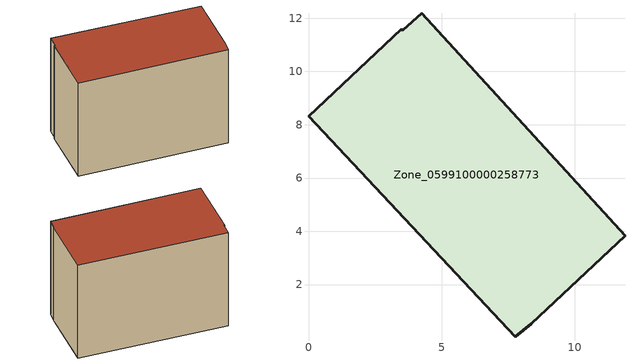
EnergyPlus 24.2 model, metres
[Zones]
Zone_0599100000258773
 floor ground (C_G): 0,8.32 3.49,11.59 3.53,11.54 4.25,12.19 11.88,3.83 8.37,0.54 7.75,0.04 z0
 wall outside (C_F): 3.53,11.54 3.49,11.59 0,8.32 7.75,0.04 8.37,0.54 11.88,3.83 4.25,12.19 3.53,11.54 z0:8.11
 roof outside (C_R): 3.49,11.59 0,8.32 7.75,0.04 8.37,0.54 11.88,3.83 4.25,12.19 3.53,11.54 z8.11
[BUILDING]
Pand.0599100000258773: North Axis=0; Terrain=City; Loads Convergence Tolerance Value=0.04; Temperature Convergence Tolerance Value=0.4; Solar Distribution=FullExterior; Maximum Number of Warmup Days=25; Minimum Number of Warmup Days=1
[Site:Location]
Rotterdam.The.Hague.AP_ZH_NLD Design_Conditions: Latitude=51.96; Longitude=4.45; Time Zone=1; Elevation=-4.5
[SITE:GROUNDTEMPERATURE:BUILDINGSURFACE]
18, 18, 18, 18, 18, 18, 18, 18, 18, 18, 18, 18
[MATERIAL] Thermal Absorptance=0.9; Solar Absorptance=0.7; Visible Absorptance=0.7
Name | Roughness | Thickness | Conductivity | Density | Specific Heat
G.D.1965 | MediumSmooth | 0.15 | 1 | 540 | 1210
F.D.1965 | Rough | 0.3 | 0.857143 | 1920 | 840
R.D.1965 | MediumRough | 0.2 | 0.08 | 1500 | 1000
[CONSTRUCTION]
C_G: G.D.1965
C_F: F.D.1965
C_R: R.D.1965
[ZONE]
Zone_0599100000258773: Type=1; Multiplier=1; Ceiling Height=Autocalculate; Volume=Autocalculate; Floor Area=autocalculate; Part of Total Floor Area=Yes
[ZONEINFILTRATION:DESIGNFLOWRATE]
Infil_Zone_0599100000258773: Zone or ZoneList or Space or SpaceList=Zone_0599100000258773; Schedule=AlwaysOn; Design Flow Rate Calculation Method=Flow/Area; Flow Rate per Floor Area=0.0042; Constant Term Coefficient=1; Temperature Term Coefficient=0; Velocity Term Coefficient=0; Velocity Squared Term Coefficient=0
[HVACTEMPLATE:ZONE:IDEALLOADSAIRSYSTEM]
Zone_0599100000258773: Maximum Heating Supply Air Temperature=50; Minimum Cooling Supply Air Temperature=13; Maximum Heating Supply Air Humidity Ratio=0.0156; Minimum Cooling Supply Air Humidity Ratio=0.0077; Heating Limit=NoLimit; Cooling Limit=NoLimit; Dehumidification Control Type=ConstantSensibleHeatRatio; Cooling Sensible Heat Ratio=0.7; Dehumidification Setpoint=60; Humidification Control Type=None; Humidification Setpoint=30; Outdoor Air Method=None; Outdoor Air Flow Rate per Person=0.00944; Outdoor Air Flow Rate per Zone Floor Area=0; Outdoor Air Flow Rate per Zone=0; Demand Controlled Ventilation Type=None; Outdoor Air Economizer Type=NoEconomizer; Heat Recovery Type=None; Sensible Heat Recovery Effectiveness=0.7; Latent Heat Recovery Effectiveness=0.65
[ZONECONTROL:THERMOSTAT]
ThermostatControl_Zone_0599100000258773: Zone or ZoneList=Zone_0599100000258773; Control Type Schedule=DualSetpointControlType; Control 1=Thermostat_Zone_0599100000258773; Temperature Difference Between Cutout And Setpoint=0
[THERMOSTATSETPOINT:DUALSETPOINT]
Thermostat_Zone_0599100000258773: Heating Setpoint Temperature Schedule=HeatingSetpoint_Zone_0599100000258773; Cooling Setpoint Temperature Schedule=CoolingSetpoint_Zone_0599100000258773
[SCHEDULE:COMPACT]
HeatingSetpoint_Zone_0599100000258773: Through: 12/31, For: AllDays, Until: 24:00, 21
CoolingSetpoint_Zone_0599100000258773: Through: 12/31, For: AllDays, Until: 24:00, 24
DualSetpointControlType: Through: 12/31, For: AllDays, Until: 24:00, 4
AlwaysOn: Through: 12/31, For: AllDays, Until: 24:00, 1
